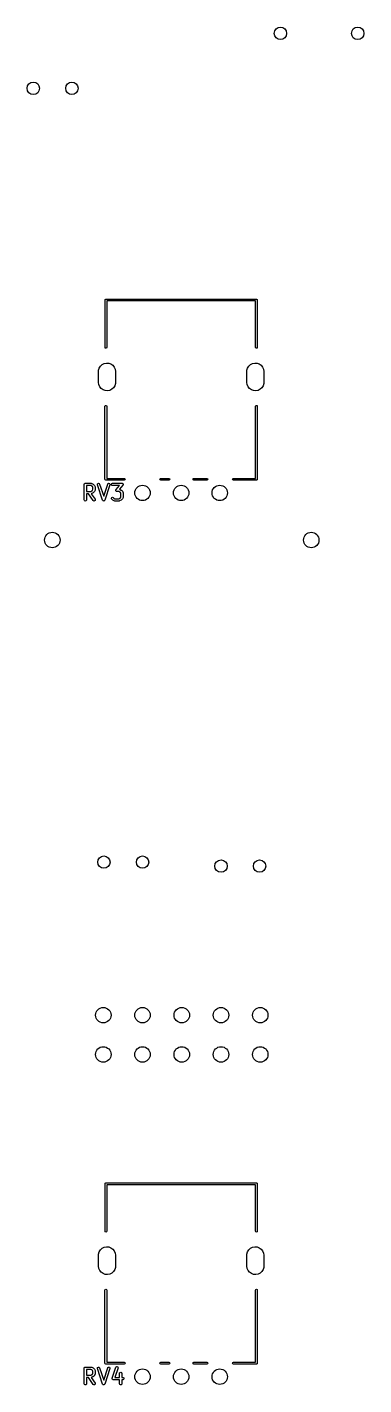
# Model space of a CAD drawing. Extents: x 92 to 113, y -225 to -41.
# Drawn here: x 91.6 to 113.4, y -225.3 to -137.5 of the extents above; entities that cross this region are included whole.
import ezdxf

# ---------------------------------------------------------------- set-up
doc = ezdxf.new("R2010")
doc.units = 0
doc.layers.add('BLACK', color=7, linetype='CONTINUOUS')

msp = doc.modelspace()

# ---------------------------------------------------------------- linework, layer by layer
at = {"layer": 'BLACK', "linetype": 'CONTINUOUS'}
for p, q in [((96.63, -155.17), (96.6476, -155.128)), ((96.63, -158.23), (96.63, -155.17)), ((96.6476, -155.128), (96.69, -155.11)), ((96.69, -155.11), (106.43, -155.11)), ((106.37, -155.23), (96.75, -155.23)), ((96.75, -155.23), (96.75, -158.23)), ((106.37, -158.23), (106.37, -155.23)), ((106.43, -155.11), (106.472, -155.128)), ((106.472, -155.128), (106.49, -155.17)), ((106.49, -155.17), (106.49, -158.23)), ((96.6476, -158.272), (96.63, -158.23)), ((96.69, -158.29), (96.6476, -158.272)), ((96.7324, -158.272), (96.69, -158.29)), ((96.75, -158.23), (96.7324, -158.272)), ((106.388, -158.272), (106.37, -158.23)), ((106.43, -158.29), (106.388, -158.272)), ((106.472, -158.272), (106.43, -158.29)), ((106.49, -158.23), (106.472, -158.272)), ((96.21, -159.79), (96.2159, -159.71)), ((96.2159, -159.71), (96.2575, -159.566)), ((96.2575, -159.566), (96.3362, -159.439)), ((96.3362, -159.439), (96.4461, -159.338)), ((96.4461, -159.338), (96.5791, -159.271)), ((96.5791, -159.271), (96.7255, -159.241)), ((96.7255, -159.241), (96.8744, -159.252)), ((96.8744, -159.252), (97.0148, -159.303)), ((97.0148, -159.303), (97.1365, -159.389)), ((97.1365, -159.389), (97.2304, -159.505)), ((97.2304, -159.505), (97.2897, -159.642)), ((97.2897, -159.642), (97.31, -159.79)), ((105.81, -159.79), (105.816, -159.71)), ((105.816, -159.71), (105.858, -159.566)), ((105.858, -159.566), (105.936, -159.439)), ((105.936, -159.439), (106.046, -159.338)), ((106.046, -159.338), (106.179, -159.271)), ((106.179, -159.271), (106.325, -159.241)), ((106.325, -159.241), (106.474, -159.252)), ((106.474, -159.252), (106.615, -159.303)), ((106.615, -159.303), (106.737, -159.389)), ((106.737, -159.389), (106.83, -159.505)), ((106.83, -159.505), (106.89, -159.642)), ((106.89, -159.642), (106.91, -159.79)), ((96.21, -160.49), (96.21, -159.79)), ((96.2303, -160.638), (96.21, -160.49)), ((96.2895, -160.775), (96.2303, -160.638)), ((97.3041, -160.57), (97.2625, -160.714)), ((97.31, -160.49), (97.3041, -160.57)), ((97.31, -159.79), (97.31, -160.49)), ((105.81, -160.49), (105.81, -159.79)), ((105.83, -160.638), (105.81, -160.49)), ((105.89, -160.775), (105.83, -160.638)), ((106.904, -160.57), (106.862, -160.714)), ((106.91, -160.49), (106.904, -160.57)), ((106.91, -159.79), (106.91, -160.49)), ((96.3835, -160.891), (96.2895, -160.775)), ((96.5052, -160.977), (96.3835, -160.891)), ((96.6456, -161.028), (96.5052, -160.977)), ((96.7945, -161.039), (96.6456, -161.028)), ((96.9409, -161.009), (96.7945, -161.039)), ((97.0739, -160.942), (96.9409, -161.009)), ((97.1838, -160.841), (97.0739, -160.942)), ((97.2625, -160.714), (97.1838, -160.841)), ((105.983, -160.891), (105.89, -160.775)), ((106.105, -160.977), (105.983, -160.891)), ((106.246, -161.028), (106.105, -160.977)), ((106.395, -161.039), (106.246, -161.028)), ((106.541, -161.009), (106.395, -161.039)), ((106.674, -160.942), (106.541, -161.009)), ((106.784, -160.841), (106.674, -160.942)), ((106.862, -160.714), (106.784, -160.841)), ((96.62, -162.04), (96.6376, -161.998)), ((96.62, -166.76), (96.62, -162.04)), ((96.6376, -161.998), (96.68, -161.98)), ((96.68, -161.98), (96.7224, -161.998)), ((96.7224, -161.998), (96.74, -162.04)), ((96.74, -162.04), (96.74, -166.7)), ((106.37, -162.04), (106.388, -161.998)), ((106.37, -166.7), (106.37, -162.04)), ((106.388, -161.998), (106.43, -161.98)), ((106.43, -161.98), (106.472, -161.998)), ((106.472, -161.998), (106.49, -162.04)), ((106.49, -162.04), (106.49, -166.76)), ((96.6376, -166.802), (96.62, -166.76)), ((96.68, -166.82), (96.6376, -166.802)), ((96.74, -166.7), (97.87, -166.7)), ((97.87, -166.7), (97.9124, -166.718)), ((97.9124, -166.802), (97.87, -166.82)), ((97.9124, -166.718), (97.93, -166.76)), ((97.93, -166.76), (97.9124, -166.802)), ((100.18, -166.76), (100.198, -166.718)), ((100.198, -166.802), (100.18, -166.76)), ((100.198, -166.718), (100.24, -166.7)), ((100.24, -166.82), (100.198, -166.802)), ((100.24, -166.7), (100.77, -166.7)), ((100.77, -166.7), (100.812, -166.718)), ((100.812, -166.802), (100.77, -166.82)), ((100.812, -166.718), (100.83, -166.76)), ((100.83, -166.76), (100.812, -166.802)), ((102.33, -166.76), (102.348, -166.718)), ((102.348, -166.802), (102.33, -166.76)), ((102.348, -166.718), (102.39, -166.7)), ((102.39, -166.82), (102.348, -166.802)), ((102.39, -166.7), (103.22, -166.7)), ((103.22, -166.7), (103.262, -166.718)), ((103.262, -166.802), (103.22, -166.82)), ((103.262, -166.718), (103.28, -166.76)), ((103.28, -166.76), (103.262, -166.802)), ((104.88, -166.76), (104.898, -166.718)), ((104.898, -166.802), (104.88, -166.76)), ((104.898, -166.718), (104.94, -166.7)), ((104.94, -166.82), (104.898, -166.802)), ((104.94, -166.7), (106.37, -166.7)), ((106.472, -166.802), (106.43, -166.82)), ((106.49, -166.76), (106.472, -166.802)), ((95.2783, -167.092), (95.2801, -167.083)), ((95.2783, -168.092), (95.2783, -167.092)), ((95.2795, -167.079), (95.2811, -167.076)), ((95.2801, -167.083), (95.2795, -167.079)), ((95.2811, -167.076), (95.2829, -167.067)), ((95.2829, -167.067), (95.2954, -167.052)), ((95.2954, -167.052), (95.3051, -167.035)), ((95.3051, -167.035), (95.3115, -167.033)), ((95.3115, -167.033), (95.3158, -167.027)), ((95.3158, -167.027), (95.335, -167.024)), ((95.335, -167.024), (95.3533, -167.017)), ((95.3533, -167.017), (95.7343, -167.017)), ((95.4283, -167.167), (95.4283, -167.541)), ((95.7166, -167.167), (95.4283, -167.167)), ((95.4283, -167.541), (95.7166, -167.541)), ((95.7851, -167.202), (95.7166, -167.167)), ((95.7166, -167.541), (95.7851, -167.507)), ((95.7343, -167.017), (95.7599, -167.022)), ((95.7678, -167.683), (95.7429, -167.691)), ((95.7599, -167.022), (95.7634, -167.025)), ((95.7634, -167.025), (95.7678, -167.025)), ((95.7678, -167.025), (95.8631, -167.073)), ((95.8631, -167.636), (95.7678, -167.683)), ((95.8155, -167.232), (95.7851, -167.202)), ((95.7851, -167.507), (95.8155, -167.477)), ((95.8498, -167.301), (95.8155, -167.232)), ((95.8155, -167.477), (95.8498, -167.408)), ((95.8498, -167.408), (95.8498, -167.301)), ((95.8631, -167.073), (95.8811, -167.086)), ((95.8642, -167.634), (95.8631, -167.636)), ((95.8826, -167.622), (95.8642, -167.634)), ((95.8811, -167.086), (95.8826, -167.087)), ((95.8826, -167.087), (95.9302, -167.135)), ((95.9302, -167.574), (95.8826, -167.622)), ((95.9302, -167.135), (95.943, -167.153)), ((95.9309, -167.573), (95.9302, -167.574)), ((95.9442, -167.554), (95.9309, -167.573)), ((95.943, -167.153), (95.9442, -167.154)), ((95.9442, -167.154), (95.9918, -167.249)), ((95.9918, -167.459), (95.9442, -167.554)), ((95.9918, -167.249), (95.9993, -167.274)), ((95.9924, -167.455), (95.9918, -167.459)), ((95.9952, -167.451), (95.9924, -167.455)), ((95.9998, -167.426), (95.9952, -167.451)), ((95.9993, -167.274), (95.9982, -167.279)), ((95.9982, -167.279), (95.9998, -167.283)), ((95.9998, -167.283), (95.9998, -167.426)), ((96.1355, -167.09), (96.1544, -167.043)), ((96.1393, -167.116), (96.1355, -167.09)), ((96.4727, -168.116), (96.1393, -167.116)), ((96.1544, -167.043), (96.1995, -167.018)), ((96.1995, -167.018), (96.2497, -167.028)), ((96.2497, -167.028), (96.2816, -167.069)), ((96.2816, -167.069), (96.5438, -167.855)), ((96.5438, -167.855), (96.806, -167.069)), ((96.9483, -167.116), (96.615, -168.116)), ((96.685, -166.818), (96.68, -166.82)), ((96.69, -166.82), (96.685, -166.818)), ((97.87, -166.82), (96.69, -166.82)), ((96.806, -167.069), (96.8184, -167.046)), ((96.8184, -167.046), (96.8621, -167.019)), ((96.8621, -167.019), (96.9129, -167.026)), ((96.9129, -167.026), (96.9469, -167.065)), ((96.9469, -167.065), (96.9483, -167.116)), ((97.0414, -167.079), (97.067, -167.035)), ((97.0503, -167.13), (97.0414, -167.079)), ((97.0896, -167.163), (97.0503, -167.13)), ((97.067, -167.035), (97.1152, -167.017)), ((97.1152, -167.167), (97.0896, -167.163)), ((97.1152, -167.017), (97.7343, -167.017)), ((97.569, -167.167), (97.1152, -167.167)), ((97.326, -167.472), (97.3281, -167.466)), ((97.3325, -167.491), (97.326, -167.472)), ((97.3271, -167.46), (97.3372, -167.443)), ((97.3281, -167.466), (97.3271, -167.46)), ((97.336, -167.511), (97.3325, -167.491)), ((97.3406, -167.515), (97.336, -167.511)), ((97.3372, -167.443), (97.3445, -167.424)), ((97.3425, -167.52), (97.3406, -167.515)), ((97.3598, -167.531), (97.3425, -167.52)), ((97.3445, -167.424), (97.569, -167.167)), ((97.3753, -167.544), (97.3598, -167.531)), ((97.3837, -167.545), (97.3753, -167.544)), ((97.3864, -167.547), (97.3837, -167.545)), ((97.3898, -167.546), (97.3864, -167.547)), ((97.401, -167.548), (97.3898, -167.546)), ((97.5261, -167.548), (97.401, -167.548)), ((97.5946, -167.583), (97.5261, -167.548)), ((97.7907, -167.142), (97.5632, -167.402)), ((97.5632, -167.402), (97.5695, -167.403)), ((97.5695, -167.403), (97.5729, -167.406)), ((97.5729, -167.406), (97.5773, -167.406)), ((97.5773, -167.406), (97.6726, -167.454)), ((97.625, -167.613), (97.5946, -167.583)), ((97.6593, -167.682), (97.625, -167.613)), ((97.6593, -167.884), (97.6593, -167.682)), ((97.6726, -167.454), (97.6906, -167.467)), ((97.6906, -167.467), (97.6921, -167.468)), ((97.6921, -167.468), (97.7397, -167.516)), ((97.7343, -167.017), (97.7454, -167.019)), ((97.7397, -167.516), (97.7526, -167.534)), ((97.7454, -167.019), (97.7488, -167.019)), ((97.7488, -167.019), (97.7515, -167.02)), ((97.7515, -167.02), (97.7599, -167.022)), ((97.7526, -167.534), (97.7537, -167.535)), ((97.7537, -167.535), (97.8014, -167.63)), ((97.7599, -167.022), (97.7754, -167.035)), ((97.7754, -167.035), (97.7927, -167.045)), ((97.798, -167.123), (97.7907, -167.142)), ((97.7927, -167.045), (97.7947, -167.051)), ((97.7947, -167.051), (97.7992, -167.055)), ((97.8081, -167.105), (97.798, -167.123)), ((97.7992, -167.055), (97.8027, -167.075)), ((97.8014, -167.63), (97.8088, -167.655)), ((97.8027, -167.075), (97.8093, -167.094)), ((97.8093, -167.094), (97.8071, -167.1)), ((97.8071, -167.1), (97.8081, -167.105)), ((97.8088, -167.655), (97.8078, -167.66)), ((97.8078, -167.66), (97.8093, -167.664)), ((97.8093, -167.664), (97.8093, -167.902)), ((100.77, -166.82), (100.24, -166.82)), ((103.22, -166.82), (102.39, -166.82)), ((106.43, -166.82), (104.94, -166.82)), ((95.2959, -168.141), (95.2783, -168.092)), ((95.3403, -168.166), (95.2959, -168.141)), ((95.3908, -168.157), (95.3403, -168.166)), ((95.4238, -168.118), (95.3908, -168.157)), ((95.4283, -168.092), (95.4238, -168.118)), ((95.5524, -167.691), (95.4283, -167.691)), ((95.4283, -167.691), (95.4283, -168.092)), ((95.8633, -168.135), (95.5524, -167.691)), ((95.7385, -167.69), (95.7352, -167.691)), ((95.7352, -167.691), (95.9862, -168.049)), ((95.7429, -167.691), (95.7385, -167.69)), ((95.9053, -168.165), (95.8633, -168.135)), ((95.9564, -168.16), (95.9053, -168.165)), ((95.9927, -168.124), (95.9564, -168.16)), ((95.9862, -168.049), (95.9972, -168.073)), ((95.9972, -168.073), (95.9927, -168.124)), ((96.474, -168.118), (96.4727, -168.116)), ((96.4741, -168.12), (96.474, -168.118)), ((96.4898, -168.138), (96.4741, -168.12)), ((96.5045, -168.156), (96.4898, -168.138)), ((96.5067, -168.157), (96.5045, -168.156)), ((96.5081, -168.158), (96.5067, -168.157)), ((96.5316, -168.162), (96.5081, -168.158)), ((96.5548, -168.167), (96.5316, -168.162)), ((96.5567, -168.166), (96.5548, -168.167)), ((96.5588, -168.166), (96.5567, -168.166)), ((96.5791, -168.153), (96.5588, -168.166)), ((96.5999, -168.142), (96.5791, -168.153)), ((96.6007, -168.14), (96.5999, -168.142)), ((96.6026, -168.139), (96.6007, -168.14)), ((96.615, -168.116), (96.6026, -168.139)), ((97.0428, -167.978), (97.0722, -167.936)), ((97.0473, -168.029), (97.0428, -167.978)), ((97.0622, -168.05), (97.0473, -168.029)), ((97.1098, -168.098), (97.0622, -168.05)), ((97.0722, -167.936), (97.1218, -167.922)), ((97.1113, -168.098), (97.1098, -168.098)), ((97.1293, -168.112), (97.1113, -168.098)), ((97.1218, -167.922), (97.1683, -167.944)), ((97.2246, -168.159), (97.1293, -168.112)), ((97.1683, -167.944), (97.2073, -167.983)), ((97.2073, -167.983), (97.2758, -168.017)), ((97.229, -168.16), (97.2246, -168.159)), ((97.2324, -168.163), (97.229, -168.16)), ((97.2581, -168.167), (97.2324, -168.163)), ((97.5438, -168.167), (97.2581, -168.167)), ((97.2758, -168.017), (97.5261, -168.017)), ((97.5261, -168.017), (97.5946, -167.983)), ((97.548, -168.166), (97.5438, -168.167)), ((97.5524, -168.167), (97.548, -168.166)), ((97.5773, -168.159), (97.5524, -168.167)), ((97.6726, -168.112), (97.5773, -168.159)), ((97.5946, -167.983), (97.625, -167.953)), ((97.625, -167.953), (97.6593, -167.884)), ((97.6737, -168.111), (97.6726, -168.112)), ((97.6921, -168.098), (97.6737, -168.111)), ((97.7397, -168.05), (97.6921, -168.098)), ((97.7404, -168.049), (97.7397, -168.05)), ((97.7537, -168.031), (97.7404, -168.049)), ((97.8014, -167.935), (97.7537, -168.031)), ((97.8019, -167.931), (97.8014, -167.935)), ((97.8048, -167.928), (97.8019, -167.931)), ((97.8093, -167.902), (97.8048, -167.928)), ((96.63, -212.32), (96.6476, -212.278)), ((96.63, -215.38), (96.63, -212.32)), ((96.6476, -212.278), (96.69, -212.26)), ((96.69, -212.26), (106.43, -212.26)), ((106.37, -212.38), (96.75, -212.38)), ((96.75, -212.38), (96.75, -215.38)), ((106.37, -215.38), (106.37, -212.38)), ((106.43, -212.26), (106.472, -212.278)), ((106.472, -212.278), (106.49, -212.32)), ((106.49, -212.32), (106.49, -215.38)), ((96.6476, -215.422), (96.63, -215.38)), ((96.69, -215.44), (96.6476, -215.422)), ((96.7324, -215.422), (96.69, -215.44)), ((96.75, -215.38), (96.7324, -215.422)), ((106.388, -215.422), (106.37, -215.38)), ((106.43, -215.44), (106.388, -215.422)), ((106.472, -215.422), (106.43, -215.44)), ((106.49, -215.38), (106.472, -215.422)), ((96.2159, -216.86), (96.2575, -216.716)), ((96.2575, -216.716), (96.3362, -216.589)), ((96.3362, -216.589), (96.4461, -216.488)), ((96.4461, -216.488), (96.5791, -216.421)), ((96.5791, -216.421), (96.7255, -216.391)), ((96.7255, -216.391), (96.8744, -216.402)), ((96.8744, -216.402), (97.0148, -216.453)), ((97.0148, -216.453), (97.1365, -216.539)), ((97.1365, -216.539), (97.2304, -216.655)), ((97.2304, -216.655), (97.2897, -216.792)), ((97.2897, -216.792), (97.31, -216.94)), ((105.816, -216.86), (105.858, -216.716)), ((105.858, -216.716), (105.936, -216.589)), ((105.936, -216.589), (106.046, -216.488)), ((106.046, -216.488), (106.179, -216.421)), ((106.179, -216.421), (106.325, -216.391)), ((106.325, -216.391), (106.474, -216.402)), ((106.474, -216.402), (106.615, -216.453)), ((106.615, -216.453), (106.737, -216.539)), ((106.737, -216.539), (106.83, -216.655)), ((106.83, -216.655), (106.89, -216.792)), ((106.89, -216.792), (106.91, -216.94)), ((96.21, -216.94), (96.2159, -216.86)), ((96.21, -217.64), (96.21, -216.94)), ((96.2303, -217.788), (96.21, -217.64)), ((97.3041, -217.72), (97.2625, -217.864)), ((97.31, -217.64), (97.3041, -217.72)), ((97.31, -216.94), (97.31, -217.64)), ((105.81, -216.94), (105.816, -216.86)), ((105.81, -217.64), (105.81, -216.94)), ((105.83, -217.788), (105.81, -217.64)), ((106.904, -217.72), (106.862, -217.864)), ((106.91, -217.64), (106.904, -217.72)), ((106.91, -216.94), (106.91, -217.64)), ((96.2895, -217.925), (96.2303, -217.788)), ((96.3835, -218.041), (96.2895, -217.925)), ((96.5052, -218.127), (96.3835, -218.041)), ((96.6456, -218.178), (96.5052, -218.127)), ((96.7945, -218.189), (96.6456, -218.178)), ((96.9409, -218.159), (96.7945, -218.189)), ((97.0739, -218.092), (96.9409, -218.159)), ((97.1838, -217.991), (97.0739, -218.092)), ((97.2625, -217.864), (97.1838, -217.991)), ((105.89, -217.925), (105.83, -217.788)), ((105.983, -218.041), (105.89, -217.925)), ((106.105, -218.127), (105.983, -218.041)), ((106.246, -218.178), (106.105, -218.127)), ((106.395, -218.189), (106.246, -218.178)), ((106.541, -218.159), (106.395, -218.189)), ((106.674, -218.092), (106.541, -218.159)), ((106.784, -217.991), (106.674, -218.092)), ((106.862, -217.864), (106.784, -217.991)), ((96.62, -219.19), (96.6376, -219.148)), ((96.62, -223.91), (96.62, -219.19)), ((96.6376, -219.148), (96.68, -219.13)), ((96.68, -219.13), (96.7224, -219.148)), ((96.7224, -219.148), (96.74, -219.19)), ((96.74, -219.19), (96.74, -223.85)), ((106.37, -219.19), (106.388, -219.148)), ((106.37, -223.85), (106.37, -219.19)), ((106.388, -219.148), (106.43, -219.13)), ((106.43, -219.13), (106.472, -219.148)), ((106.472, -219.148), (106.49, -219.19)), ((106.49, -219.19), (106.49, -223.91)), ((96.74, -223.85), (97.87, -223.85)), ((97.87, -223.85), (97.9124, -223.868)), ((97.9124, -223.868), (97.93, -223.91)), ((100.18, -223.91), (100.198, -223.868)), ((100.198, -223.868), (100.24, -223.85)), ((100.24, -223.85), (100.77, -223.85)), ((100.77, -223.85), (100.812, -223.868)), ((100.812, -223.868), (100.83, -223.91)), ((102.33, -223.91), (102.348, -223.868)), ((102.348, -223.868), (102.39, -223.85)), ((102.39, -223.85), (103.22, -223.85)), ((103.22, -223.85), (103.262, -223.868)), ((103.262, -223.868), (103.28, -223.91)), ((104.88, -223.91), (104.898, -223.868)), ((104.898, -223.868), (104.94, -223.85)), ((104.94, -223.85), (106.37, -223.85)), ((95.2783, -224.242), (95.2801, -224.233)), ((95.2783, -225.242), (95.2783, -224.242)), ((95.2795, -224.229), (95.2811, -224.226)), ((95.2801, -224.233), (95.2795, -224.229)), ((95.2811, -224.226), (95.2829, -224.217)), ((95.2829, -224.217), (95.2954, -224.202)), ((95.2954, -224.202), (95.3051, -224.185)), ((95.3051, -224.185), (95.3115, -224.183)), ((95.3115, -224.183), (95.3158, -224.177)), ((95.3158, -224.177), (95.335, -224.174)), ((95.335, -224.174), (95.3533, -224.167)), ((95.3533, -224.167), (95.7343, -224.167)), ((95.4283, -224.317), (95.4283, -224.691)), ((95.7166, -224.317), (95.4283, -224.317)), ((95.4283, -224.691), (95.7166, -224.691)), ((95.7851, -224.352), (95.7166, -224.317)), ((95.7166, -224.691), (95.7851, -224.657)), ((95.7343, -224.167), (95.7599, -224.172)), ((95.7599, -224.172), (95.7634, -224.175)), ((95.7634, -224.175), (95.7678, -224.175)), ((95.7678, -224.175), (95.8631, -224.223)), ((95.8155, -224.382), (95.7851, -224.352)), ((95.7851, -224.657), (95.8155, -224.627)), ((95.8498, -224.451), (95.8155, -224.382)), ((95.8155, -224.627), (95.8498, -224.558)), ((95.8498, -224.558), (95.8498, -224.451)), ((95.8631, -224.223), (95.8811, -224.236)), ((95.8811, -224.236), (95.8826, -224.237)), ((95.8826, -224.237), (95.9302, -224.285)), ((95.9302, -224.724), (95.8826, -224.772)), ((95.9302, -224.285), (95.943, -224.303)), ((95.9309, -224.723), (95.9302, -224.724)), ((95.9442, -224.704), (95.9309, -224.723)), ((95.943, -224.303), (95.9442, -224.304)), ((95.9442, -224.304), (95.9918, -224.399)), ((95.9918, -224.609), (95.9442, -224.704)), ((95.9918, -224.399), (95.9993, -224.424)), ((95.9924, -224.605), (95.9918, -224.609)), ((95.9952, -224.601), (95.9924, -224.605)), ((95.9998, -224.576), (95.9952, -224.601)), ((95.9993, -224.424), (95.9982, -224.429)), ((95.9982, -224.429), (95.9998, -224.433)), ((95.9998, -224.433), (95.9998, -224.576)), ((96.1355, -224.24), (96.1544, -224.193)), ((96.1393, -224.266), (96.1355, -224.24)), ((96.4727, -225.266), (96.1393, -224.266)), ((96.1544, -224.193), (96.1995, -224.168)), ((96.1995, -224.168), (96.2497, -224.178)), ((96.2497, -224.178), (96.2816, -224.219)), ((96.2816, -224.219), (96.5438, -225.005)), ((96.5438, -225.005), (96.806, -224.219)), ((96.9483, -224.266), (96.615, -225.266)), ((96.6376, -223.952), (96.62, -223.91)), ((96.68, -223.97), (96.6376, -223.952)), ((96.685, -223.968), (96.68, -223.97)), ((96.69, -223.97), (96.685, -223.968)), ((97.87, -223.97), (96.69, -223.97)), ((96.806, -224.219), (96.8184, -224.196)), ((96.8184, -224.196), (96.8621, -224.169)), ((96.8621, -224.169), (96.9129, -224.176)), ((96.9129, -224.176), (96.9469, -224.215)), ((96.9469, -224.215), (96.9483, -224.266)), ((97.0917, -224.885), (97.3298, -224.171)), ((97.4721, -224.218), (97.2669, -224.834)), ((97.3298, -224.171), (97.3422, -224.148)), ((97.3422, -224.148), (97.3859, -224.121)), ((97.3859, -224.121), (97.4367, -224.129)), ((97.4367, -224.129), (97.4707, -224.167)), ((97.4707, -224.167), (97.4721, -224.218)), ((97.564, -224.576), (97.5686, -224.55)), ((97.564, -224.834), (97.564, -224.576)), ((97.5686, -224.55), (97.6015, -224.511)), ((97.6015, -224.511), (97.6521, -224.502)), ((97.6521, -224.502), (97.6965, -224.528)), ((97.6965, -224.528), (97.714, -224.576)), ((97.714, -224.576), (97.714, -224.834)), ((97.9124, -223.952), (97.87, -223.97)), ((97.93, -223.91), (97.9124, -223.952)), ((100.198, -223.952), (100.18, -223.91)), ((100.24, -223.97), (100.198, -223.952)), ((100.77, -223.97), (100.24, -223.97)), ((100.812, -223.952), (100.77, -223.97)), ((100.83, -223.91), (100.812, -223.952)), ((102.348, -223.952), (102.33, -223.91)), ((102.39, -223.97), (102.348, -223.952)), ((103.22, -223.97), (102.39, -223.97)), ((103.262, -223.952), (103.22, -223.97)), ((103.28, -223.91), (103.262, -223.952)), ((104.898, -223.952), (104.88, -223.91)), ((104.94, -223.97), (104.898, -223.952)), ((106.43, -223.97), (104.94, -223.97)), ((106.472, -223.952), (106.43, -223.97)), ((106.49, -223.91), (106.472, -223.952)), ((95.2959, -225.291), (95.2783, -225.242)), ((95.3403, -225.316), (95.2959, -225.291)), ((95.3908, -225.307), (95.3403, -225.316)), ((95.4238, -225.268), (95.3908, -225.307)), ((95.4283, -225.242), (95.4238, -225.268)), ((95.5524, -224.841), (95.4283, -224.841)), ((95.4283, -224.841), (95.4283, -225.242)), ((95.8633, -225.285), (95.5524, -224.841)), ((95.7385, -224.84), (95.7352, -224.841)), ((95.7352, -224.841), (95.9862, -225.199)), ((95.7429, -224.841), (95.7385, -224.84)), ((95.7678, -224.833), (95.7429, -224.841)), ((95.8631, -224.786), (95.7678, -224.833)), ((95.8642, -224.784), (95.8631, -224.786)), ((95.9053, -225.315), (95.8633, -225.285)), ((95.8826, -224.772), (95.8642, -224.784)), ((95.9564, -225.31), (95.9053, -225.315)), ((95.9927, -225.274), (95.9564, -225.31)), ((95.9862, -225.199), (95.9972, -225.223)), ((95.9972, -225.223), (95.9927, -225.274)), ((96.474, -225.268), (96.4727, -225.266)), ((96.4741, -225.27), (96.474, -225.268)), ((96.4898, -225.288), (96.4741, -225.27)), ((96.5045, -225.306), (96.4898, -225.288)), ((96.5067, -225.307), (96.5045, -225.306)), ((96.5081, -225.308), (96.5067, -225.307)), ((96.5316, -225.312), (96.5081, -225.308)), ((96.5548, -225.317), (96.5316, -225.312)), ((96.5567, -225.316), (96.5548, -225.317)), ((96.5588, -225.316), (96.5567, -225.316)), ((96.5791, -225.303), (96.5588, -225.316)), ((96.5999, -225.292), (96.5791, -225.303)), ((96.6007, -225.29), (96.5999, -225.292)), ((96.6026, -225.289), (96.6007, -225.29)), ((96.615, -225.266), (96.6026, -225.289)), ((97.089, -224.896), (97.0919, -224.891)), ((97.0925, -224.916), (97.089, -224.896)), ((97.0919, -224.891), (97.0917, -224.885)), ((97.0931, -224.937), (97.0925, -224.916)), ((97.0969, -224.941), (97.0931, -224.937)), ((97.0979, -224.947), (97.0969, -224.941)), ((97.1136, -224.96), (97.0979, -224.947)), ((97.1271, -224.975), (97.1136, -224.96)), ((97.1328, -224.976), (97.1271, -224.975)), ((97.1372, -224.98), (97.1328, -224.976)), ((97.1629, -224.984), (97.1372, -224.98)), ((97.564, -224.984), (97.1629, -224.984)), ((97.2669, -224.834), (97.564, -224.834)), ((97.564, -225.242), (97.564, -224.984)), ((97.5816, -225.291), (97.564, -225.242)), ((97.626, -225.316), (97.5816, -225.291)), ((97.6765, -225.307), (97.626, -225.316)), ((97.7095, -225.268), (97.6765, -225.307)), ((97.714, -225.242), (97.7095, -225.268)), ((97.714, -224.834), (97.7819, -224.834)), ((97.7819, -224.984), (97.714, -224.984)), ((97.714, -224.984), (97.714, -225.242)), ((97.7819, -224.834), (97.8076, -224.839)), ((97.8301, -224.966), (97.7819, -224.984)), ((97.8076, -224.839), (97.8469, -224.872)), ((97.8558, -224.922), (97.8301, -224.966)), ((97.8469, -224.872), (97.8558, -224.922))]:
    msp.add_line(p, q, dxfattribs=at)
at = {"layer": 'BLACK'}
for centre, radius in [((107.99, -137.922), 0.4), ((112.99, -137.922), 0.4), ((91.988, -141.478), 0.4), ((94.488, -141.478), 0.4), ((99.06, -167.64), 0.5), ((101.56, -167.64), 0.5), ((104.06, -167.64), 0.5), ((93.218, -170.688), 0.5), ((109.982, -170.688), 0.5), ((96.56, -191.516), 0.4), ((99.06, -191.516), 0.4), ((104.14, -191.77), 0.4), ((106.64, -191.77), 0.4), ((96.52, -201.412), 0.5), ((99.06, -201.412), 0.5), ((101.6, -201.412), 0.5), ((104.14, -201.412), 0.5), ((106.68, -201.412), 0.5), ((96.52, -203.952), 0.5), ((99.06, -203.952), 0.5), ((101.6, -203.952), 0.5), ((104.14, -203.952), 0.5), ((106.68, -203.952), 0.5), ((99.06, -224.79), 0.5), ((101.56, -224.79), 0.5), ((104.06, -224.79), 0.5)]:
    msp.add_circle(centre, radius, dxfattribs=at)

doc.saveas('drawing.dxf')
